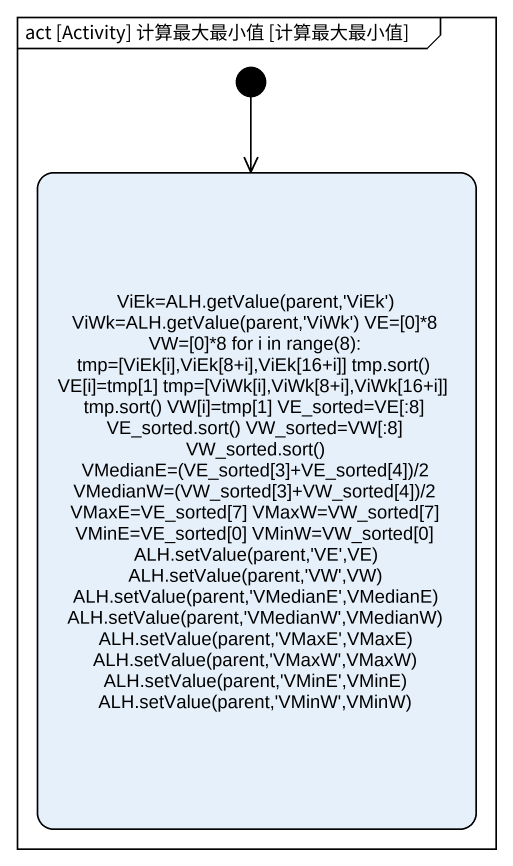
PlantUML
@startuml
mainframe act [Activity] 计算最大最小值 [计算最大最小值]
hide empty description
state "ViEk=ALH.getValue(parent,'ViEk') ViWk=ALH.getValue(parent,'ViWk') VE=[0]*8 VW=[0]*8 for i in range(8): tmp=[ViEk[i],ViEk[8+i],ViEk[16+i]] tmp.sort() VE[i]=tmp[1] tmp=[ViWk[i],ViWk[8+i],ViWk[16+i]] tmp.sort() VW[i]=tmp[1] VE_sorted=VE[:8] VE_sorted.sort() VW_sorted=VW[:8] VW_sorted.sort() VMedianE=(VE_sorted[3]+VE_sorted[4])/2 VMedianW=(VW_sorted[3]+VW_sorted[4])/2 VMaxE=VE_sorted[7] VMaxW=VW_sorted[7] VMinE=VE_sorted[0] VMinW=VW_sorted[0] ALH.setValue(parent,'VE',VE) ALH.setValue(parent,'VW',VW) ALH.setValue(parent,'VMedianE',VMedianE) ALH.setValue(parent,'VMedianW',VMedianW) ALH.setValue(parent,'VMaxE',VMaxE) ALH.setValue(parent,'VMaxW',VMaxW) ALH.setValue(parent,'VMinE',VMinE) ALH.setValue(parent,'VMinW',VMinW)" as ViEk_ALH_getValue_parent
[*] --> ViEk_ALH_getValue_parent
@enduml
